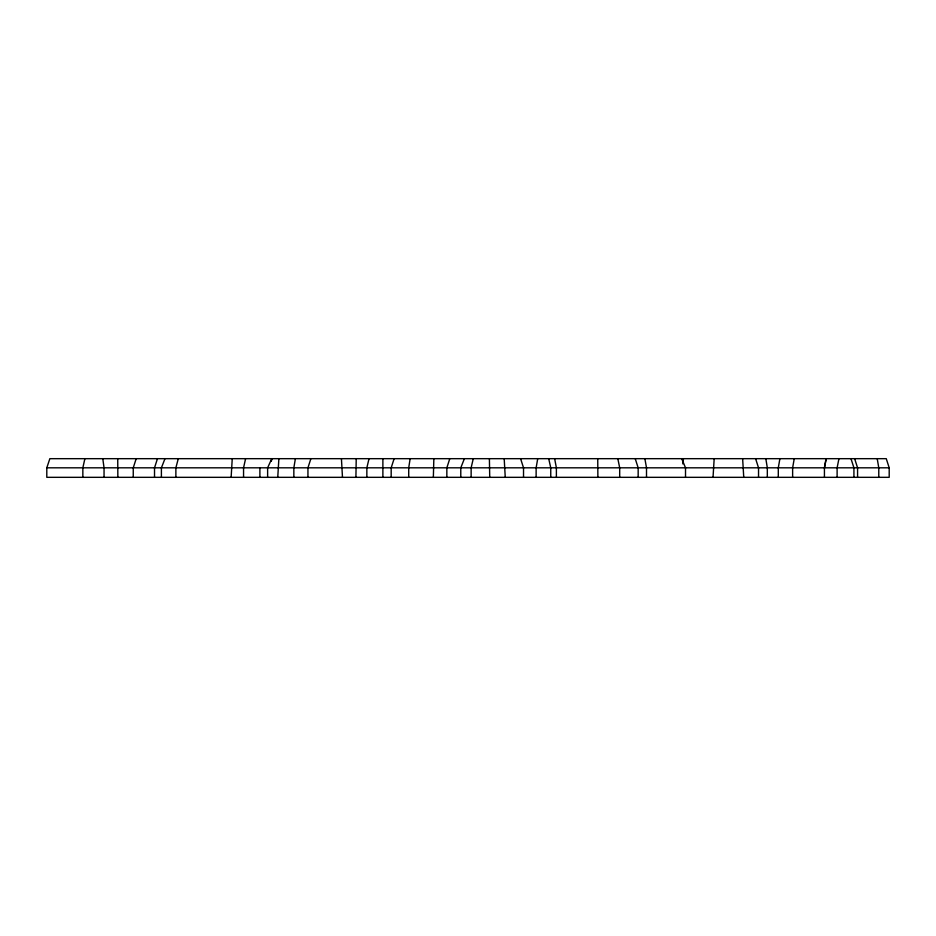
<?xml version="1.0" encoding="UTF-8"?>
<svg xmlns="http://www.w3.org/2000/svg" width="936" height="936" viewBox="0 0 936 936"><rect width="100%" height="100%" fill="white"/><g stroke="black" fill="none" stroke-linecap="round" stroke-linejoin="round"><path stroke-width="1.4" d="M356.218 458.675L355.914 477.325M433.848 458.675L433.356 477.325M232.245 458.675L231.133 477.325M278.869 458.675L277.758 477.325M682.824 463.905L683.467 458.675M714.18 458.675L713.033 477.325M410.143 458.675L408.716 467.813L408.716 477.325M295.39 458.675L293.846 467.813L293.846 477.325M537.72 458.675L536.129 467.813L536.129 477.325M779.899 458.675L778.296 467.813L778.296 477.325M794.243 458.675L792.628 467.813L792.628 477.325M824.429 477.325L824.429 467.813L826.043 458.675M824.429 467.813L826.266 458.675M838.948 458.675L837.112 467.813L837.112 477.325M245.595 458.675L243.559 467.813L243.559 477.325M84.895 458.675L82.848 467.813L82.848 477.325M473.265 458.675L471.136 467.813L471.136 477.325M369.03 458.675L366.853 467.813L366.853 477.325M178.285 458.675L175.874 467.813L175.874 477.325M271.311 461.284L272.025 458.675M136.188 458.675L133.251 467.813L133.251 477.325M157.459 458.675L154.522 467.813L154.522 477.325M310.881 458.675L307.944 467.813L307.944 477.325M394.115 458.675L391.178 467.813L391.178 477.325M449.783 458.675L446.846 467.813L446.846 477.325M46.8 467.813L49.854 458.675L886.263 458.675L889.2 467.813L889.2 477.325L46.8 477.325L46.8 467.813L889.2 467.813M164.982 458.675L161.401 467.813L161.401 477.325M464.385 458.675L460.781 467.813L460.781 477.325M271.768 458.675L267.626 467.813L267.626 477.325M681.712 458.675L685.515 467.813L685.515 477.325M854.638 458.675L857.575 467.813L857.575 477.325M850.988 458.675L853.924 467.813L853.924 477.325M755.598 458.675L758.534 467.813L758.534 477.325M635.228 458.675L638.165 467.813L638.165 477.325M520.591 458.675L523.528 467.813L523.528 477.325M548.707 458.675L550.754 467.813L550.754 477.325M617.83 458.675L619.69 467.813L619.69 477.325M554.639 458.675L556.382 467.813L556.382 477.325M644.869 458.675L646.507 467.813L646.507 477.325M877.219 458.675L878.775 467.813L878.775 477.325M765.823 458.675L767.321 467.813L767.321 477.325M102.784 458.675L104.048 467.813L104.048 477.325M742.634 458.675L743.746 477.325M341.429 458.675L342.482 477.325M504.2 458.675L505.253 477.325M489.399 458.675L489.727 477.325M597.741 458.675L597.882 477.325M117.737 458.675L117.854 477.325M382.882 458.675L382.882 477.325M259.892 467.813L259.892 477.325"/></g></svg>
